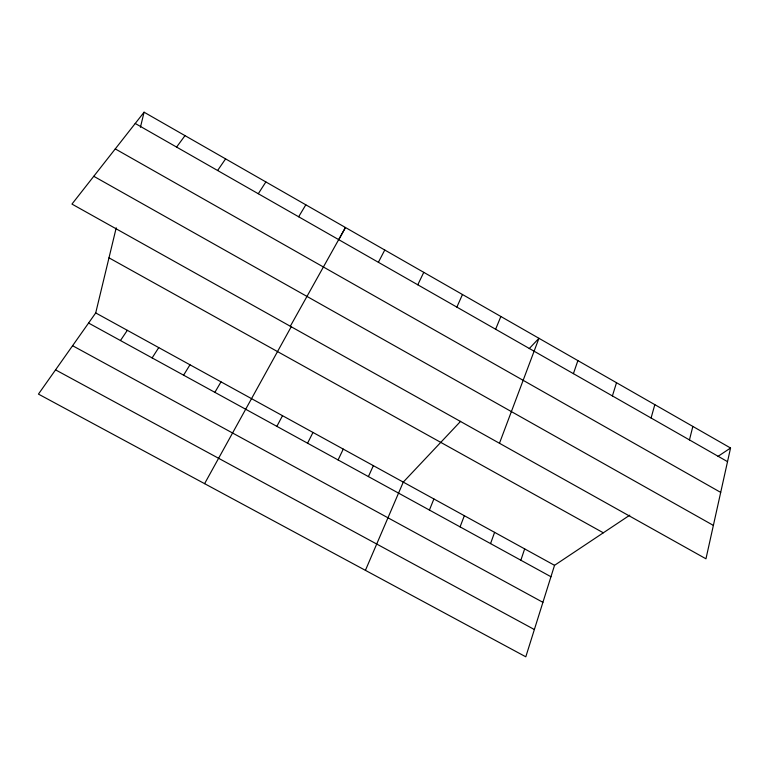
<?xml version="1.0" encoding="UTF-8"?>
<svg xmlns="http://www.w3.org/2000/svg" width="769" height="769" viewBox="0 0 769 769"><rect width="100%" height="100%" fill="white"/><g stroke="black" fill="none" stroke-linecap="round" stroke-linejoin="round"><path stroke-width="1.15" d="M730.55 448.01L705.961 558.803L71.959 204.083L144.072 112.197L730.55 448.01L718.015 456.363M629.763 515.182L554.536 565.321L525.804 656.803L38.45 394.103L95.712 312.935L116.225 227.797M140.439 127.26L144.072 112.197M689.457 439.916L692.84 426.42M651.083 418.009L654.823 404.648M612.403 395.92L616.507 382.712M520.853 560.226L524.66 548.883M573.405 373.657L577.884 360.594M490.555 543.606L494.592 532.35M499.466 443.271L538.954 338.302L529.216 348.617M460.083 526.88L464.341 515.701M429.41 510.058L433.899 498.966M495.63 329.247L500.859 316.492M365.419 570.348L403.273 482.115L460.631 421.306M456.863 307.11L462.467 294.508M368.409 476.578L373.359 465.658M338.081 459.939L343.262 449.106M417.778 284.79L423.767 272.351M307.562 443.204L312.983 432.447M378.386 262.296L384.769 250.012M276.859 426.353L282.511 415.683M291.326 326.575L204.592 483.663M338.706 239.841L345.454 227.499L290.307 326.248M214.878 392.344L221.011 381.857M298.651 216.771L305.822 204.814M183.599 375.185L189.981 364.785M258.288 193.73L265.872 181.936M152.127 357.912L158.75 347.607M120.454 340.532L127.327 330.324M217.608 170.497L225.596 158.875M176.591 147.071L185.002 135.632M55.551 369.86L534.368 629.532M72.584 345.714L542.914 602.329M88.579 323.047L550.95 576.74M95.712 312.935L554.536 565.321M108.987 257.836L603.329 532.802M93.77 176.293L713.372 525.4M115.263 148.907L720.697 492.4M135.229 123.463L727.522 461.65"/></g></svg>
